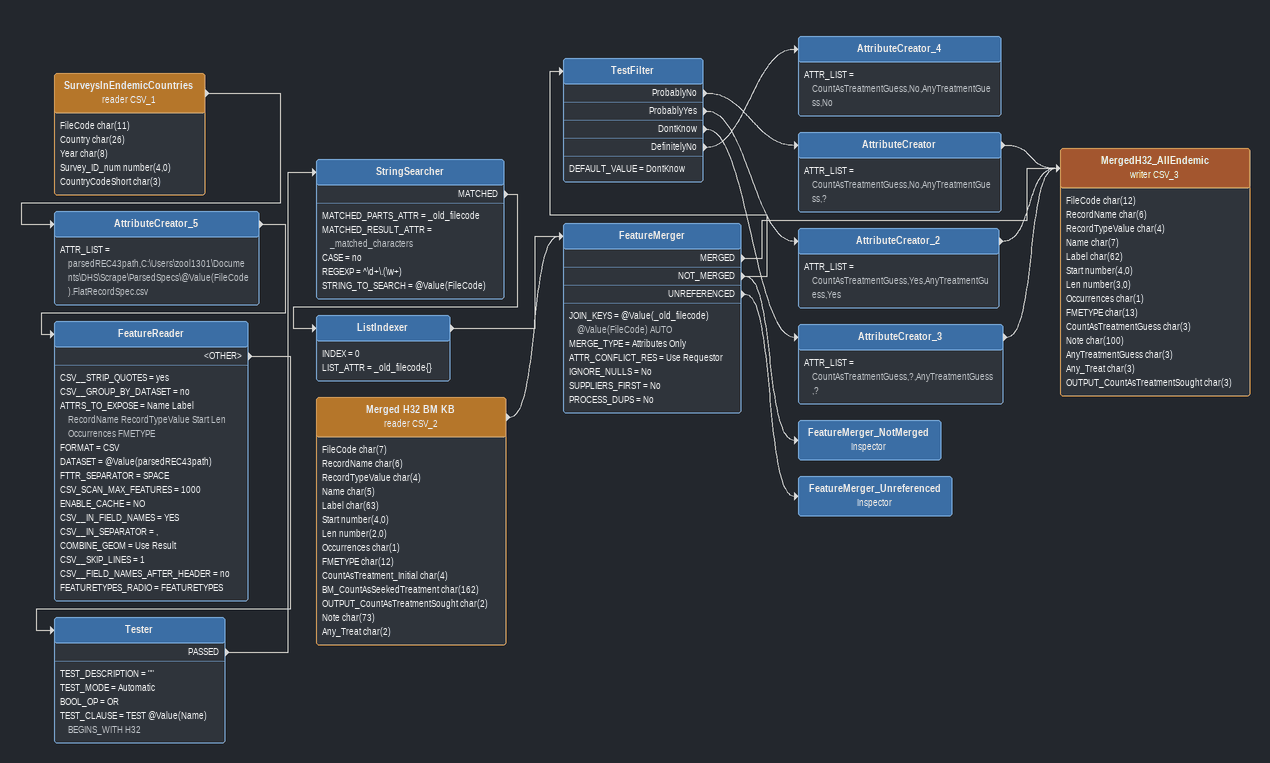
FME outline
SurveysInEndemicCountries (reader CSV_1)
    attributes: FileCode char(11), Country char(26), Year char(8), Survey_ID_num number(4,0), CountryCodeShort char(3)
    -> AttributeCreator_5
AttributeCreator_5
    ATTR_LIST = parsedREC43path,C:\Users\zool1301\Documents\DHS\Scrape\ParsedSpecs\@Value(FileCode).FlatRecordSpec.csv
    -> FeatureReader
FeatureReader
    CSV__STRIP_QUOTES = yes
    CSV__GROUP_BY_DATASET = no
    ATTRS_TO_EXPOSE = Name Label RecordName RecordTypeValue Start Len Occurrences FMETYPE
    FORMAT = CSV
    DATASET = @Value(parsedREC43path)
    FTTR_SEPARATOR = SPACE
    CSV_SCAN_MAX_FEATURES = 1000
    ENABLE_CACHE = NO
    CSV__IN_FIELD_NAMES = YES
    CSV__IN_SEPARATOR = ,
    COMBINE_GEOM = Use Result
    CSV__SKIP_LINES = 1
    CSV__FIELD_NAMES_AFTER_HEADER = no
    FEATURETYPES_RADIO = FEATURETYPES
    <OTHER> -> Tester
Tester
    TEST_DESCRIPTION = ""
    TEST_MODE = Automatic
    BOOL_OP = OR
    TEST_CLAUSE = TEST @Value(Name) BEGINS_WITH H32
    PASSED -> StringSearcher
StringSearcher
    MATCHED_PARTS_ATTR = _old_filecode
    MATCHED_RESULT_ATTR = _matched_characters
    CASE = no
    REGEXP = ^\d+\.(\w+)
    STRING_TO_SEARCH = @Value(FileCode)
    MATCHED -> ListIndexer
ListIndexer
    INDEX = 0
    LIST_ATTR = _old_filecode{}
    -> FeatureMerger
Merged H32 BM KB (reader CSV_2)
    attributes: FileCode char(7), RecordName char(6), RecordTypeValue char(4), Name char(5), Label char(63), Start number(4,0), Len number(2,0), Occurrences char(1), FMETYPE char(12), CountAsTreatment_Initial char(4), BM_CountAsSeekedTreatment char(162), OUTPUT_CountAsTreatmentSought char(2), Note char(73), Any_Treat char(2)
    -> FeatureMerger
FeatureMerger
    JOIN_KEYS = @Value(_old_filecode) @Value(FileCode) AUTO
    MERGE_TYPE = Attributes Only
    ATTR_CONFLICT_RES = Use Requestor
    IGNORE_NULLS = No
    SUPPLIERS_FIRST = No
    PROCESS_DUPS = No
    MERGED -> MergedH32_AllEndemic (writer CSV_3)
    NOT_MERGED -> TestFilter
    UNREFERENCED -> FeatureMerger_Unreferenced
    NOT_MERGED -> FeatureMerger_NotMerged
TestFilter
    DEFAULT_VALUE = DontKnow
    ProbablyNo -> AttributeCreator
    ProbablyYes -> AttributeCreator_2
    DontKnow -> AttributeCreator_3
    DefinitelyNo -> AttributeCreator_4
AttributeCreator_4
    ATTR_LIST = CountAsTreatmentGuess,No,AnyTreatmentGuess,No
AttributeCreator
    ATTR_LIST = CountAsTreatmentGuess,No,AnyTreatmentGuess,?
    -> MergedH32_AllEndemic (writer CSV_3)
AttributeCreator_2
    ATTR_LIST = CountAsTreatmentGuess,Yes,AnyTreatmentGuess,Yes
    -> MergedH32_AllEndemic (writer CSV_3)
AttributeCreator_3
    ATTR_LIST = CountAsTreatmentGuess,?,AnyTreatmentGuess,?
    -> MergedH32_AllEndemic (writer CSV_3)
MergedH32_AllEndemic (writer CSV_3)
    attributes: FileCode char(12), RecordName char(6), RecordTypeValue char(4), Name char(7), Label char(62), Start number(4,0), Len number(3,0), Occurrences char(1), FMETYPE char(13), CountAsTreatmentGuess char(3), Note char(100), AnyTreatmentGuess char(3), Any_Treat char(3), OUTPUT_CountAsTreatmentSought char(3)
FeatureMerger_NotMerged: Inspector
FeatureMerger_Unreferenced: Inspector
